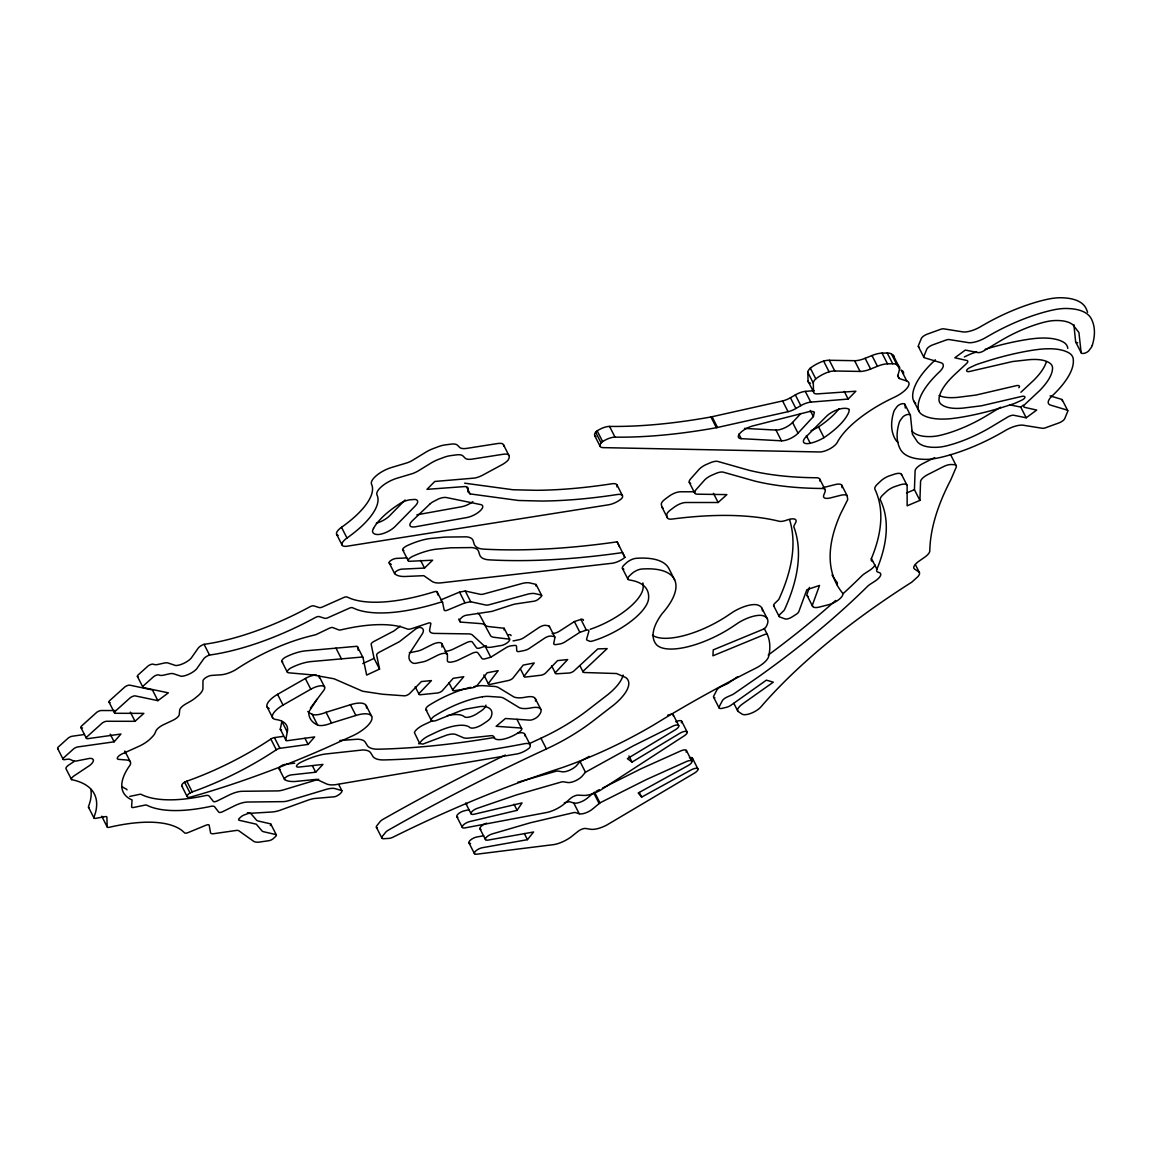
<?xml version="1.0" encoding="UTF-8"?>
<svg xmlns="http://www.w3.org/2000/svg" width="1152" height="1152" viewBox="0 0 1152 1152"><rect width="100%" height="100%" fill="white"/><g stroke="black" fill="none" stroke-linecap="round" stroke-linejoin="round"><path stroke-width="1.5" d="M441.936 647.064L441.994 644.328A9.216 3.427 -27 0 0 441.086 642.974A12.773 4.738 -27 0 0 440.251 642.701A9.23 3.427 -27 0 0 432.475 644.386L422.654 649.296A9.216 3.427 -27 0 1 418.075 651.01L411.163 652.421A9.216 3.427 -27 0 1 409.32 652.637M919.901 500.4L920.578 481.262A9.821 3.643 -27 0 1 927.85 474.552L943.79 466.474A9.821 3.643 -27 0 1 951.235 464.515L954.288 464.674A9.821 3.643 -27 0 1 956.203 467.237L950.76 479.909A537.062 199.454 -27 0 0 929.794 550.958L929.75 551.304A11.794 4.378 -27 0 1 924.638 557.251L918.288 561.672A11.808 4.378 -27 0 0 914.558 569.074L919.022 572.026A11.808 4.378 -27 0 1 917.885 576.662L911.779 582.163A386.64 143.582 -27 0 0 761.054 706.752L760.68 707.184A11.794 4.378 -27 0 1 750.773 713.405A11.794 4.378 -27 0 1 742.09 714.139L738.101 711.461A11.794 4.378 -27 0 1 742.55 703.944L773.294 682.171L766.397 680.141L730.757 705.384A5.904 2.189 -27 0 1 726.365 707.328L721.915 708.408A5.89 2.189 -27 0 1 719.222 706.694L722.477 700.488A5.904 2.189 -27 0 1 727.142 697.018L731.966 694.858A5.89 2.189 -27 0 0 734.242 693.59L759.384 676.181A491.256 182.434 -27 0 0 867.586 586.296L868.133 585.806A11.794 4.378 -27 0 1 870.696 583.92L875.419 580.882A11.794 4.378 -27 0 0 879.062 572.515L877.982 572.198A11.794 4.378 -27 0 1 876.888 569.232A415.008 154.123 -27 0 0 880.387 499.982L880.286 499.694A11.794 4.378 -27 0 1 882.922 494.842L886.68 491.342A9.835 3.658 -27 0 1 895.104 486.504L900.576 484.69A9.821 3.643 -27 0 1 907.128 485.784L907.142 505.8L919.901 500.4L914.429 489.672L915.12 470.534A9.821 3.643 -27 0 1 922.378 463.81L934.675 457.589M601.099 442.93L602.64 441.576A11.779 4.378 -27 0 1 615.01 437.141A507.902 188.626 -27 0 0 716.4 427.709L788.054 411.682A11.794 4.378 -27 0 0 795.902 408.499L801.475 405.259A11.808 4.378 -27 0 1 810.778 402.12L848.146 399.067L855.85 391.219L817.042 393.912A11.794 4.378 -27 0 1 813.514 391.882L808.042 381.139L807.84 371.995A11.794 4.378 -27 0 1 810.317 368.136L811.195 367.474A17.683 6.566 -27 0 1 823.608 361.066L824.659 360.806A17.669 6.566 -27 0 1 829.31 360.274L855.389 360.706A17.698 6.566 -27 0 0 865.152 358.301L873.086 355.104A17.683 6.566 -27 0 1 882.043 353.117L887.227 353.03A17.683 6.566 -27 0 1 891.461 354.01L893.189 355.306L898.661 366.034A17.712 6.581 -27 0 1 899.582 369.202L897.782 375.955L899.179 378.475L906.811 381.053A17.683 6.566 -27 0 1 894.384 397.224L890.078 399.298A72.144 26.784 -27 0 0 837.288 442.397L837.058 442.8A11.779 4.378 -27 0 1 819.547 451.973L602.683 447.624A11.779 4.378 -27 0 1 601.099 442.93L595.642 432.202L597.168 430.848A11.779 4.378 -27 0 1 609.538 426.413A507.902 188.626 -27 0 0 710.942 416.981L782.582 400.939A11.794 4.378 -27 0 0 790.43 397.757L796.003 394.531A11.808 4.378 -27 0 1 805.306 391.392L814.205 390.658M813.514 391.882L813.298 382.738A11.794 4.378 -27 0 1 815.789 378.864L816.667 378.202A17.683 6.566 -27 0 1 829.08 371.794L830.131 371.534A17.669 6.566 -27 0 1 834.782 371.002L860.861 371.434A17.698 6.566 -27 0 0 870.624 369.029L878.544 365.832A17.683 6.566 -27 0 1 887.515 363.845L892.699 363.758A17.683 6.566 -27 0 1 896.933 364.752L898.661 366.034M283.234 736.373L274.435 737.597A3.931 1.454 -27 0 0 271.325 738.749L270.835 739.066A147.326 54.72 -27 0 1 186.782 781.2L184.608 782.28L190.066 793.008L192.24 791.928A147.326 54.72 -27 0 0 276.293 749.794L276.797 749.491A3.931 1.454 -27 0 1 279.907 748.325L308.074 744.422L314.654 736.92L286.963 740.736A3.946 1.469 -27 0 1 285.754 739.872L287.582 730.325A58.954 21.888 -27 0 0 275.832 719.496L275.198 719.381A17.698 6.566 -27 0 1 283.032 705.067L311.486 688.824A11.794 4.378 -27 0 1 322.445 685.829A11.794 4.378 -27 0 1 323.669 690.509L310.464 708.019M285.754 739.872L280.296 729.144L281.866 721.397L287.338 732.125M813.37 416.578L814.378 412.258A11.808 4.378 -27 0 0 808.632 411.754L752.746 425.938A11.794 4.378 -27 0 0 740.275 432.936A11.794 4.378 -27 0 0 740.736 438.624L781.459 440.813A11.794 4.378 -27 0 0 797.616 433.627L813.37 416.578L810.245 410.443M809.453 587.405L807.134 593.755A11.794 4.378 -27 0 0 808.128 596.477M317.059 699.264L308.75 711.893L308.88 714.341A87.48 32.486 -27 0 0 317.592 725.011L318.11 725.213A17.698 6.566 -27 0 0 331.517 723.024L357.25 715.061A23.587 8.755 -27 0 1 371.909 719.05A23.587 8.755 -27 0 1 352.814 735.739L325.57 748.123A447.437 166.162 -27 0 1 190.858 797.011L190.368 797.141A5.89 2.189 -27 0 1 187.2 796.694L181.685 785.75A5.89 2.189 -27 0 1 184.565 782.165M678.715 725.53A5.904 2.189 -27 0 1 675.475 729.691L627.35 758.664L632.059 762.062L680.357 732.974A5.918 2.189 -27 0 1 686.866 731.65A5.918 2.189 -27 0 1 684.274 735.797L600.235 790.33A17.683 6.566 -27 0 1 583.718 795.427L577.901 795.139A5.904 2.189 -27 0 0 570.557 798.365L564.97 803.304A17.683 6.566 -27 0 1 547.402 812.362L464.688 827.957A5.89 2.189 -27 0 1 462.816 825.595A5.89 2.189 -27 0 1 469.613 821.606L517.133 810.346L522.043 802.915L473.846 814.306A5.89 2.189 -27 0 1 471.283 812.477A5.89 2.189 -27 0 1 477.274 808.344L516.427 794.938L561.398 781.992A5.904 2.189 -27 0 1 563.587 781.834L568.08 782.568A9.835 3.643 -27 0 0 581.76 776.606L585.461 772.229L633.37 745.805L673.099 726.034A5.904 2.189 -27 0 1 678.715 725.53L673.258 714.787M598.666 803.506L646.603 779.458L686.779 761.386A5.904 2.189 -27 0 1 691.92 761.342A5.904 2.189 -27 0 1 688.046 765.59L638.208 792.994L641.65 797.112L691.675 769.622A5.904 2.189 -27 0 1 697.795 768.758A5.904 2.189 -27 0 1 694.526 773.05L606.571 825.178A17.669 6.566 -27 0 1 590.602 829.267L585.446 828.446A5.904 2.189 -27 0 0 578.102 831.326L571.133 836.87A17.683 6.566 -27 0 1 554.112 844.56L476.366 854.251A5.904 2.189 -27 0 1 475.229 851.501A5.904 2.189 -27 0 1 482.256 847.728L527.458 839.664L533.592 831.989L487.742 840.154A5.89 2.189 -27 0 1 485.856 837.922A5.89 2.189 -27 0 1 492.192 833.933L530.381 822.773L573.71 812.621A5.89 2.189 -27 0 1 575.698 812.635L579.542 813.845A9.835 3.658 -27 0 0 593.208 808.531L599.947 802.872L594.49 792.13L587.736 797.803A9.835 3.658 -27 0 1 574.07 803.117L570.226 801.907A5.89 2.189 -27 0 0 568.238 801.893L564.322 802.786M589.277 756.389L580.003 761.501L576.288 765.878A9.835 3.643 -27 0 1 562.608 771.84L558.115 771.106A5.904 2.189 -27 0 0 555.941 771.264L517.795 782.237M114.134 741.816L120.946 734.026L87.61 738.706A3.917 1.454 -27 0 1 87.293 736.502L102.096 723.154A3.946 1.469 -27 0 1 106.762 721.267L135.029 721.31L143.842 713.376L115.229 713.29A3.946 1.469 -27 0 1 115.416 711.101L130.234 697.766A3.917 1.454 -27 0 1 135.36 695.909L157.896 700.661L168.35 692.856L143.51 687.629A3.931 1.454 -27 0 1 143.827 685.454L153.504 676.757A3.917 1.454 -27 0 1 158.789 674.942L159.898 675.317A9.821 3.643 -27 0 0 163.656 675.13L169.978 673.718A9.821 3.643 -27 0 1 173.52 673.762L181.238 676.296A11.39 4.234 -27 0 0 196.474 669.11L203.832 658.656A5.89 2.189 -27 0 1 209.534 655.056A147.413 54.749 -27 0 0 315.274 617.558L315.778 617.299A3.931 1.454 -27 0 1 319.219 616.594L324.734 618.307A3.917 1.454 -27 0 0 327.946 617.717L349.646 608.054A3.931 1.454 -27 0 1 352.526 607.752L356.731 609.509A147.37 54.734 -27 0 0 439.963 602.424L440.482 602.28A3.931 1.454 -27 0 1 442.642 602.712L444.168 610.07A3.931 1.454 -27 0 0 447.653 610.07L464.99 602.827L470.722 601.762L486.043 605.088A7.862 2.923 -27 0 0 489.326 604.714L528.134 594.072A17.683 6.566 -27 0 1 535.205 593.654L541.31 595.066A3.931 1.454 -27 0 1 540.662 597.197L538.157 599.386A3.931 1.454 -27 0 1 534.154 601.186L515.534 603.965A17.683 6.566 -27 0 0 511.517 605.016L491.976 611.381L465.883 615.298A3.931 1.454 -27 0 0 461.75 617.501L459.979 619.243A3.917 1.454 -27 0 0 459.533 620.582L460.339 622.066L481.608 623.678A19.642 7.301 -27 0 1 485.107 625.637L490.608 635.774A19.642 7.301 -27 0 0 494.194 637.33L509.702 639.187A6.682 2.477 -27 0 1 502.531 645.278L491.875 647.093A17.712 6.581 -27 0 1 484.546 646.186L472.147 634.781A17.698 6.566 -27 0 0 468.49 633.902L433.699 633.384A17.683 6.566 -27 0 1 429.682 629.525L430.862 623.52A3.931 1.454 -27 0 0 428.026 623.218L412.07 628.531A7.862 2.923 -27 0 1 407.203 628.963L402.61 627.336A147.37 54.734 -27 0 0 340.733 629.928L340.214 630.029A3.917 1.454 -27 0 1 338.99 629.971L332.568 627.494A3.931 1.454 -27 0 0 329.285 628.258L315.95 634.651L309.24 636.336A98.251 36.49 -27 0 0 235.109 670.104L234.058 670.651A17.683 6.566 -27 0 1 220.896 674.813L211.234 675.446A5.89 2.189 -27 0 0 205.762 677.664A5.89 2.189 -27 0 0 202.954 680.976L202.925 688.954A17.683 6.566 -27 0 1 197.338 696.341L194.515 698.616A17.683 6.566 -27 0 1 189.533 701.842L185.443 704.146A9.806 3.643 -27 0 0 179.654 710.194L179.251 714.744A7.862 2.923 -27 0 1 172.858 720.317L163.094 724.896A9.835 3.658 -27 0 0 155.909 730.987L154.786 733.579A17.698 6.566 -27 0 1 152.237 736.891L150.019 739.123A17.683 6.566 -27 0 1 138.845 746.352L121.838 754.013A5.89 2.189 -27 0 0 117.59 757.382A5.89 2.189 -27 0 0 118.656 759.37L126.533 760.003A17.698 6.566 -27 0 1 130.291 764.741L127.958 768.168A98.237 36.475 -27 0 0 132.062 799.934L131.602 807.005A3.931 1.469 -27 0 0 133.603 807.466L145.022 805.104A3.902 1.454 -27 0 1 146.678 805.133A147.456 54.763 -27 0 0 210.73 806.371L211.205 806.256A7.862 2.923 -27 0 1 214.618 806.803L218.779 812.146A3.917 1.454 -27 0 0 222.782 811.627L235.469 805.349A17.698 6.566 -27 0 1 247.738 802.022L283.507 801.634A17.683 6.566 -27 0 0 289.325 800.496L326.866 789.192A17.698 6.566 -27 0 1 335.131 788.616L341.856 790.618A6.696 2.491 -27 0 1 334.915 796.738L314.784 798.466A19.642 7.286 -27 0 0 307.57 800.323L279.763 810.374A19.642 7.286 -27 0 1 272.203 811.973L248.4 813.427L243.806 815.098A3.931 1.454 -27 0 0 241.416 816.538L239.731 817.963A3.931 1.454 -27 0 0 239.227 820.282L256.291 824.184L261.994 830.923A17.683 6.566 -27 0 0 263.938 831.816L276.019 834.595A3.931 1.454 -27 0 1 275.458 836.611L273.024 838.829A3.931 1.454 -27 0 1 268.934 840.686L259.2 842.112A17.683 6.566 -27 0 1 253.598 841.262L238.709 830.693A7.877 2.923 -27 0 0 236.045 830.477L213.48 833.731A7.848 2.909 -27 0 1 210.514 832.594L209.16 825.12A3.931 1.454 -27 0 0 205.776 825.307L187.992 832.637A3.946 1.469 -27 0 1 184.694 832.91L181.771 830.347A147.384 54.734 -27 0 0 109.411 827.266L108.936 827.366A3.931 1.454 -27 0 1 107.165 826.733L106.891 817.042A3.931 1.454 -27 0 0 105.062 816.653L95.774 818.338A3.931 1.469 -27 0 1 93.974 817.358L95.501 812.635A147.37 54.72 -27 0 0 71.582 779.63L71.467 779.472A5.904 2.189 -27 0 1 74.261 775.728L90.144 765.158A11.39 4.234 -27 0 0 89.856 758.362L76.478 760.968A9.835 3.658 -27 0 1 73.123 760.781L69.955 759.355A9.835 3.658 -27 0 0 66.37 759.37L64.584 759.686A3.917 1.454 -27 0 1 64.022 757.512L73.728 748.771A3.931 1.469 -27 0 1 77.803 746.942L114.134 741.816L110.232 734.155M744.494 428.4L775.987 430.07A11.794 4.378 -27 0 0 792.144 422.899L800.827 413.525M284.544 779.472A4.003 1.483 -27 0 1 285.25 777.73L287.05 776.405A6.019 2.232 -27 0 1 291.542 774.864L315.677 772.214L322.934 764.438L298.786 767.088A6.019 2.232 -27 0 1 296.453 766.066L296.726 765.475A6.019 2.232 -27 0 1 300.874 762.278L303.653 760.939A40.09 14.89 -27 0 1 324.461 754.128L362.534 749.981A30.067 11.16 -27 0 1 370.786 753.005L373.118 756.778A40.09 14.89 -27 0 0 384.134 759.917A741.686 275.443 -27 0 0 523.08 743.99L524.563 743.688A12.024 4.464 -27 0 1 529.819 747.288L529.632 747.605A4.018 1.483 -27 0 1 528.538 748.656A12.038 4.478 -27 0 1 515.707 754.157L335.664 784.656A30.082 11.174 -27 0 1 326.448 783.893L316.613 779.342L295.69 781.445A40.104 14.89 -27 0 1 284.702 779.645L279.072 768.744A4.003 1.483 -27 0 1 279.778 767.002M405.101 499.982L389.146 516.24A12.96 4.81 -27 0 1 376.286 523.21M424.512 568.066L432.634 560.218L409.68 561.283A6.019 2.232 -27 0 1 408.11 560.016L408.485 559.397A6.019 2.232 -27 0 1 412.891 556.243L415.699 555.019A40.09 14.89 -27 0 1 436.032 549.202L450.749 547.805L471.643 547.574A30.067 11.16 -27 0 1 478.613 551.434L479.606 554.674A40.09 14.89 -27 0 0 489.47 559.872A741.859 275.501 -27 0 0 619.589 553.003L621.014 552.787A12.024 4.464 -27 0 1 622.699 552.672L624.874 557.381L623.045 558.85A12.01 4.464 -27 0 1 610.891 563.4L440.381 582.941A30.082 11.174 -27 0 1 432.101 581.443L423.806 575.683L404.467 576.518A40.09 14.89 -27 0 1 394.776 573.768A4.018 1.483 -27 0 1 395.611 571.752L397.526 570.456A6.005 2.232 -27 0 1 401.918 569.131L424.512 568.066L420.61 560.405M1020.888 392.285L1033.992 380.03A68.774 25.546 -27 0 0 1046.275 362.059M718.142 502.502L726.869 494.597L696.888 494.179A9.835 3.643 -27 0 1 696.024 489.672L704.822 479.794A9.821 3.643 -27 0 1 711.864 475.186L716.27 473.285A9.821 3.643 -27 0 1 723.053 472.104L754.531 481.018A537.178 199.498 -27 0 0 822.024 488.477L822.542 488.491A11.794 4.378 -27 0 1 825.106 491.674L823.579 495.605A11.794 4.378 -27 0 0 830.419 497.909L841.277 495.158A11.808 4.378 -27 0 1 847.21 495.864L847.714 499.637L840.614 513.749A386.438 143.51 -27 0 0 842.501 593.006L842.645 593.251A11.794 4.378 -27 0 1 839.102 599.4A11.794 4.378 -27 0 1 828.403 604.771L818.669 607.234A11.794 4.378 -27 0 1 812.606 604.483L819.547 585.432L806.846 589.709L798.754 611.798A5.89 2.189 -27 0 1 795.917 614.506L791.554 617.27A5.89 2.189 -27 0 1 785.102 618.926L779.558 616.91A5.89 2.189 -27 0 1 780.322 614.03L783.792 610.675A5.904 2.189 -27 0 0 784.526 609.624A491.285 182.448 -27 0 0 793.886 527.011L793.858 526.68A11.779 4.378 -27 0 1 794.333 525.082L795.859 522.158A11.794 4.378 -27 0 0 787.363 519.898L785.376 520.574A11.794 4.378 -27 0 1 779.098 521.251A415.123 154.166 -27 0 0 672.12 519.062L671.501 519.134A11.794 4.378 -27 0 1 667.296 517.493L666.749 514.901A9.821 3.643 -27 0 1 670.493 509.962L675.058 506.563A9.835 3.658 -27 0 1 685.8 502.502L718.142 502.502L713.448 493.301M400.205 626.112L394.013 630.922L373.939 641.434A3.946 1.469 -27 0 0 371.131 644.112L374.083 658.368L379.555 669.096L366.653 675.072L362.995 657.619A3.931 1.469 -27 0 0 362.002 657.043L311.098 661.579A29.477 10.944 -27 0 0 293.314 666.763L290.621 668.088A5.904 2.189 -27 0 0 288.821 672.811L312.725 674.928L334.066 678.787L362.635 691.243L382.637 694.253L404.424 695.822A3.931 1.454 -27 0 0 409.478 693.706L421.416 681.538L431.424 680.587L419.688 692.827A3.931 1.454 -27 0 0 420.048 694.771L437.63 692.971A3.946 1.469 -27 0 0 442.354 690.682L453.182 678.312L463.781 676.714L453.283 689.011A3.931 1.454 -27 0 0 454.478 690.71L472.651 687.744A3.917 1.454 -27 0 0 477.504 685.037L487.166 672.768L498.197 670.651L488.822 682.877A3.917 1.454 -27 0 0 489.96 684.446L508.651 680.458A3.931 1.469 -27 0 0 512.928 678.125L523.224 665.093L534.24 662.976L524.664 675.475A3.917 1.454 -27 0 0 525.485 677.059L540.979 675.23A3.946 1.469 -27 0 0 545.587 673.085L557.554 660.614L567.691 659.549L556.085 671.89A3.931 1.469 -27 0 0 556.445 673.805L569.218 673.013A3.946 1.469 -27 0 0 573.797 671.069L597.83 648.878L607.162 648.605L583.992 670.406A3.931 1.454 -27 0 0 583.934 672.509L616.536 673.531L625.853 677.592A49.118 18.245 -27 0 1 613.67 705.053L592.79 721.195A97.258 36.115 -27 0 1 552.672 745.963L546.408 748.958A785.794 291.816 -27 0 0 388.483 830.074A5.89 2.189 -27 0 0 385.675 832.219L382.435 836.266A5.89 2.189 -27 0 0 383.443 838.728L389.002 838.382A5.89 2.189 -27 0 0 392.645 837.36L393.206 837.101A491.602 182.563 -27 0 1 561.701 767.779A196.488 72.965 -27 0 0 653.832 724.853L664.675 718.258A491.4 182.491 -27 0 1 755.366 668.405A17.683 6.566 -27 0 0 768.658 656.453A195.955 72.778 -27 0 0 767.376 634.637L764.251 628.502M1009.901 404.87L1020.744 407.059L1023.35 405.13M1026.202 417.787L1036.67 410.069L1024.402 407.29A5.89 2.189 -27 0 1 1025.078 404.208L1039.464 390.758A68.774 25.546 -27 0 0 1052.539 368.453L1052.482 367.286A39.298 14.587 -27 0 0 1050.336 363.542L1048.81 362.477A68.789 25.546 -27 0 0 1028.333 359.77L1012.565 361.526L969.437 371.52A5.89 2.189 -27 0 1 966.758 371.074L966.614 370.742A3.917 1.454 -27 0 1 969.811 367.661L974.088 365.645A17.611 6.538 -27 0 1 978.768 363.773L990.677 359.986A189.518 70.387 -27 0 1 1035.403 349.805L1040.17 349.229A96.293 35.755 -27 0 1 1068.955 352.915A54.965 20.405 -27 0 1 1073.275 359.15L1073.376 361.8A96.278 35.755 -27 0 1 1052.741 395.366L1052.021 396.029A17.698 6.566 -27 0 0 1050.638 405.144L1067.242 410.112A5.904 2.189 -27 0 1 1067.659 411.538L1064.635 418.853A5.89 2.189 -27 0 1 1058.832 422.957L1045.253 427.867A5.875 2.189 -27 0 1 1042.258 428.27L1022.746 425.146A17.683 6.566 -27 0 0 1004.242 431.179A96.235 35.741 -27 0 1 939.974 457.546L936.634 458.251A55.022 20.434 -27 0 1 924.725 459.374L920.779 459.173A96.278 35.755 -27 0 1 900.446 449.438A189.403 70.344 -27 0 1 899.266 422.467L899.482 421.862A17.683 6.566 -27 0 1 900.662 419.861L902.549 417.312A3.931 1.454 -27 0 1 907.704 414.475L908.424 414.403A5.89 2.189 -27 0 1 910.426 415.325L912.398 434.203L917.338 441.706A68.731 25.517 -27 0 0 936.893 447.293A39.326 14.602 -27 0 0 948.269 445.435L952.517 444.226A68.789 25.546 -27 0 0 991.814 426.586L1008 416.851A5.904 2.189 -27 0 1 1013.818 415.282L1026.202 417.787L1020.744 407.059M737.64 676.714L728.77 682.862A5.89 2.189 -27 0 1 726.494 684.115L721.67 686.29A5.904 2.189 -27 0 0 717.005 689.76L713.75 695.966A5.89 2.189 -27 0 0 714.874 697.795M280.57 766.31L281.592 765.677A6.019 2.232 -27 0 1 282.096 765.403M74.39 761.314L68.803 765A5.904 2.189 -27 0 0 65.995 768.744L71.582 779.63M583.402 620.424A5.904 2.189 -27 0 0 581.328 619.272L574.387 621.576L559.541 631.152A5.904 2.189 -27 0 1 555.019 633.11L552.154 633.6M767.376 634.637A3.917 1.454 -27 0 0 764.496 634.55L712.915 655.805L713.261 649.872L762.523 629.539A3.946 1.469 -27 0 0 765.734 627.35L765.95 627.034A34.934 12.974 -27 0 0 762.955 615.701L761.774 615.427A21.902 8.136 -27 0 0 738.619 622.642L733.91 625.795A58.954 21.888 -27 0 1 656.712 644.918L655.762 643.795A98.194 36.475 -27 0 1 662.069 613.714A98.294 36.504 -27 0 0 641.621 569.045A7.862 2.923 -27 0 0 632.275 573.235L629.611 575.698A7.877 2.923 -27 0 0 629.035 579.917L629.323 579.974A98.28 36.504 -27 0 1 648.547 598.853A49.133 18.245 -27 0 1 592.762 640.958A5.89 2.189 -27 0 1 589.68 641.261L587.174 640.181A5.89 2.189 -27 0 1 586.584 639.216L588.816 631.411A5.904 2.189 -27 0 0 586.786 630L579.845 632.318L565.013 641.894A5.904 2.189 -27 0 1 560.491 643.838L556.43 644.53A5.89 2.189 -27 0 1 553.709 643.565L554.875 637.747A5.904 2.189 -27 0 0 554.069 636.552L551.131 636.077A5.89 2.189 -27 0 0 544.795 638.035L529.488 648.302A5.918 2.189 -27 0 1 525.082 650.333L519.754 651.442A5.89 2.189 -27 0 1 516.744 650.808L516.528 646.402A5.904 2.189 -27 0 0 514.541 645.408L510.926 645.869A5.89 2.189 -27 0 0 506.318 647.539L490.766 657.216L485.51 658.699A5.904 2.189 -27 0 1 482.069 658.656L477.792 652.738A5.89 2.189 -27 0 0 472.363 653.213L458.582 659.894A9.245 3.427 -27 0 1 454.622 661.392L452.347 661.91A9.245 3.427 -27 0 1 447.35 660.787L447.451 655.056A9.216 3.427 -27 0 0 446.558 653.702A12.773 4.738 -27 0 0 445.709 653.429A9.23 3.427 -27 0 0 437.933 655.114L428.126 660.024A9.216 3.427 -27 0 1 423.547 661.738L416.635 663.149A9.216 3.427 -27 0 1 412.79 663.019A42.84 15.912 -27 0 1 409.838 652.968L421.978 634.378A19.642 7.301 -27 0 0 421.114 627.682L420.466 627.48A3.888 1.44 -27 0 0 415.714 628.992L399.47 641.65L379.397 652.162A3.946 1.469 -27 0 0 376.603 654.84L379.555 669.096M444.931 651.47A9.245 3.427 -27 0 0 446.89 651.182L449.15 650.664A9.245 3.427 -27 0 0 453.125 649.166L466.891 642.485A5.89 2.189 -27 0 1 472.32 642.01L476.597 647.928A5.904 2.189 -27 0 0 480.038 647.971L486.418 645.782M1000.627 407.246L986.342 415.843A68.789 25.546 -27 0 1 947.045 433.498L942.797 434.693A39.326 14.602 -27 0 1 931.421 436.565A68.731 25.517 -27 0 1 911.88 430.978M839.002 408.744A54.85 20.362 -27 0 1 818.554 426.902L817.33 427.608A19.858 7.373 -27 0 1 810.979 430.618M824.011 437.63L822.802 438.336A19.858 7.373 -27 0 1 810.245 443.261L809.539 443.405A12.974 4.824 -27 0 1 805.838 437.04L826.877 415.915A12.96 4.81 -27 0 1 841.277 408.672L842.371 408.499A19.022 7.07 -27 0 1 846.144 408.384L846.936 408.499A19.022 7.07 -27 0 1 849.283 409.522L848.88 411.998A54.85 20.362 -27 0 1 824.011 437.63L818.554 426.902M269.15 708.494A17.698 6.566 -27 0 1 277.574 694.339L306.014 678.096A11.794 4.378 -27 0 1 316.512 675.058M596.088 791.323L599.314 789.71M602.525 788.098L641.131 768.73L681.322 750.658A5.904 2.189 -27 0 1 686.045 752.04M529.589 743.515A785.794 291.816 -27 0 1 540.95 738.23L547.2 735.235A97.258 36.115 -27 0 0 587.333 710.467L608.213 694.325A49.118 18.245 -27 0 0 623.088 675.058M964.339 356.933L968.63 354.917A17.611 6.538 -27 0 1 973.296 353.045L976.694 351.965M432.518 720.677L423.662 724.867A11.549 4.291 -27 0 0 414.374 732.499L419.717 743.587L422.899 744.091L446.789 735.077A16.402 6.091 -27 0 1 455.933 734.53L463.306 737.683A17.87 6.638 -27 0 0 467.438 738.202L490.709 735.71A7.949 2.952 -27 0 1 493.747 736.862A18.677 6.941 -27 0 0 518.011 732.946L519.019 732.283A5.947 2.203 -27 0 0 520.646 727.992L496.123 726.293L505.44 718.502L529.632 720.144A5.947 2.218 -27 0 0 537.754 716.63A18.648 6.926 -27 0 0 532.498 707.645L531.504 707.818A29.779 11.059 -27 0 1 519.322 707.659L504.115 698.4A29.779 11.059 -27 0 0 500.371 697.19L488.707 696.413A29.765 11.059 -27 0 0 484.186 696.557L482.486 696.787M362.794 663.595L374.083 658.368M906.466 493.042L914.429 489.672M535.795 585.864A3.931 1.454 -27 0 0 535.853 584.338L529.733 582.926A17.683 6.566 -27 0 0 522.662 583.344L483.869 593.971A7.862 2.923 -27 0 1 480.571 594.36L465.264 591.034L459.533 592.099L442.181 599.342A3.931 1.454 -27 0 1 440.669 599.818M307.742 711.547A87.48 32.486 -27 0 0 312.12 714.283L312.638 714.485A17.698 6.566 -27 0 0 326.059 712.296L351.778 704.333A23.587 8.755 -27 0 1 366.509 707.976M318.715 779.256L283.867 789.768A17.683 6.566 -27 0 1 278.05 790.906L242.28 791.28A17.698 6.566 -27 0 0 230.011 794.621L217.325 800.885A3.917 1.454 -27 0 1 213.322 801.418L209.16 796.075A7.862 2.923 -27 0 0 205.733 795.528L205.258 795.629A147.456 54.763 -27 0 1 141.221 794.405A3.902 1.454 -27 0 0 139.55 794.362L129.773 796.392M469.238 809.669L464.141 810.864A5.89 2.189 -27 0 0 457.848 814.291A5.89 2.189 -27 0 0 457.848 817.243M517.608 733.262L519.091 732.96A12.024 4.464 -27 0 1 524.693 735.782M418.622 743.818L419.846 743.227A11.549 4.291 -27 0 1 429.134 735.595L437.99 731.405A35.064 13.018 -27 0 1 469.858 727.474L470.045 727.646A9.936 3.686 -27 0 0 482.558 724.334L486.95 721.411A9.936 3.686 -27 0 0 490.982 717.163A38.736 14.386 -27 0 0 484.085 706.478L483.264 706.406A17.856 6.624 -27 0 0 479.261 706.709L466.027 709.085A17.856 6.638 -27 0 0 460.166 710.928L436.205 720.518A6.854 2.549 -27 0 1 431.237 719.928A6.854 2.549 -27 0 1 435.96 715.147A57.73 21.442 -27 0 1 482.486 696.787M416.894 514.814L461.549 506.765A11.794 4.378 -27 0 0 472.838 501.667M483.739 835.762L476.784 837A5.904 2.189 -27 0 0 469.901 840.629A5.904 2.189 -27 0 0 470.549 843.523M84.442 734.501L72.346 736.214A3.931 1.469 -27 0 0 68.256 738.043L58.55 746.784A3.917 1.454 -27 0 0 58.09 748.886M585.043 630.23L586.354 630.058L580.896 619.33M286.07 764.136L294.696 763.186M82.526 727.949L82.138 727.978A3.917 1.454 -27 0 1 81.821 725.774L96.638 712.426A3.946 1.469 -27 0 1 101.29 710.525L115.43 710.554M508.651 634.723L509.069 634.68A5.904 2.189 -27 0 1 511.056 635.674M339.811 740.534L357.077 739.253A30.067 11.16 -27 0 1 365.314 742.277L367.646 746.035A40.09 14.89 -27 0 0 378.662 749.189A741.686 275.443 -27 0 0 494.611 737.424M282.73 662.011A5.904 2.189 -27 0 1 285.149 657.36L287.842 656.035A29.477 10.944 -27 0 1 305.626 650.837L356.544 646.315A3.931 1.469 -27 0 1 357.523 646.891L358.258 650.376M406.886 557.914L396.461 558.403A6.005 2.232 -27 0 0 392.069 559.728L390.139 561.024A4.018 1.483 -27 0 0 389.304 563.04A40.09 14.89 -27 0 0 391.277 564.379M694.714 491.774L680.342 491.774A9.835 3.658 -27 0 0 669.586 495.835L665.021 499.234A9.821 3.643 -27 0 0 661.291 504.173L661.824 506.765A11.794 4.378 -27 0 0 663.12 508.133M110.102 702.59L109.757 702.562A3.946 1.469 -27 0 1 109.944 700.373L124.762 687.024A3.917 1.454 -27 0 1 129.888 685.181L152.424 689.933L157.896 700.661M509.616 639L504.158 628.272L488.736 626.587A19.642 7.301 -27 0 1 485.136 625.032L479.635 614.894A19.642 7.301 -27 0 0 477.504 613.282M464.645 483.178L513.043 489.758L536.328 490.306A508.493 188.842 -27 0 0 611.971 483.768L612.562 483.682A11.794 4.378 -27 0 1 616.925 486.85M346.982 538.027A72.187 26.813 -27 0 0 377.006 494.957L376.848 494.539A17.669 6.566 -27 0 1 397.094 478.195L412.229 473.674A11.794 4.378 -27 0 0 418.536 470.722L431.942 462.514A17.683 6.566 -27 0 1 438.725 459.302L444.571 457.128A17.683 6.566 -27 0 1 450.562 455.645L457.33 454.766A17.683 6.566 -27 0 1 463.003 455.99L465.379 458.381A17.683 6.566 -27 0 0 472.176 459.115L502.589 454.349A17.726 6.581 -27 0 1 507.557 454.306L508.018 454.55A17.683 6.566 -27 0 1 507.931 460.31L507.485 460.786A11.794 4.378 -27 0 1 501.826 464.818L482.746 475.114A11.794 4.378 -27 0 1 473.688 478.152L434.794 481.464L426.974 489.341L464.573 486.576A11.794 4.378 -27 0 1 468.144 489.024L467.755 491.515L470.102 493.906L518.515 500.486L541.8 501.048A508.493 188.842 -27 0 0 617.429 494.496L618.034 494.41A11.794 4.378 -27 0 1 622.382 497.578L621.274 498.902A11.794 4.378 -27 0 1 608.746 504.763L346.579 546.293A11.794 4.378 -27 0 1 346.982 538.027L341.51 527.299A72.187 26.813 -27 0 0 371.534 484.229L371.39 483.811A17.669 6.566 -27 0 1 391.622 467.467L406.757 462.946A11.794 4.378 -27 0 0 413.078 459.994L426.485 451.786A17.683 6.566 -27 0 1 433.267 448.574L439.099 446.4A17.683 6.566 -27 0 1 445.09 444.917L451.858 444.038A17.683 6.566 -27 0 1 457.531 445.262L459.922 447.653A17.683 6.566 -27 0 0 466.704 448.387L497.131 443.606A17.726 6.581 -27 0 1 502.099 443.578L502.56 443.822A17.683 6.566 -27 0 1 503.813 446.155M623.866 569.232L623.563 569.189A7.877 2.923 -27 0 1 624.139 564.955L626.803 562.507A7.862 2.923 -27 0 1 636.163 558.317A98.294 36.504 -27 0 1 669.211 569.189L674.669 579.917M247.406 812.664L250.819 813.456L256.522 820.181A17.683 6.566 -27 0 0 258.466 821.074L270.547 823.853A3.931 1.454 -27 0 1 270.317 825.552M1050.062 395.885L1061.77 399.384A5.904 2.189 -27 0 1 1062.202 400.81M919.109 347.098L918.864 346.997A5.89 2.189 -27 0 1 918.418 345.571L921.427 338.27A5.89 2.189 -27 0 1 927.216 334.166L940.824 329.242A5.904 2.189 -27 0 1 943.819 328.853L963.331 331.963A17.669 6.566 -27 0 0 981.821 325.944L987.523 322.704A96.293 35.755 -27 0 1 1046.088 299.578L1049.429 298.872A55.022 20.434 -27 0 1 1061.338 297.749L1065.283 297.95A96.278 35.755 -27 0 1 1085.63 307.685A189.677 70.445 -27 0 1 1087.589 312.307M774.317 606.283L774.086 606.182A5.89 2.189 -27 0 1 774.864 603.288L778.334 599.947A5.904 2.189 -27 0 0 779.054 598.896A491.285 182.448 -27 0 0 789.538 519.552M279.072 768.744L279.245 768.917A40.104 14.89 -27 0 0 280.354 769.507M1075.68 342L1081.253 352.915M1062.245 399.845L1067.717 410.587M918.374 346.536L923.846 357.264M950.702 454.867L956.16 465.595M901.354 370.325L906.811 381.053M896.458 363.067L899.582 369.202M891.461 354.01L896.933 364.752M913.709 400.896L919.181 411.624M887.227 353.03L892.699 363.758M897.61 375.408L899.179 378.475M882.043 353.117L887.515 363.845M904.81 404.208L910.368 415.123M871.978 355.522L877.435 366.25M865.152 358.301L870.624 369.029M854.611 360.706L860.069 371.434M901.469 474.322L906.926 485.05M829.31 360.274L834.782 371.002M844.243 391.406L848.146 399.067M823.608 361.066L829.08 371.794M915.494 564.84L919.397 572.515M810.317 368.136L815.789 378.864M807.811 372.355L813.283 383.083M805.306 391.392L810.778 402.12M823.003 487.57A11.794 4.378 -27 0 0 824.947 487.166L835.805 484.43A11.808 4.378 -27 0 1 841.738 485.136L847.21 495.864M795.341 394.906L800.798 405.648M790.43 397.757L795.902 408.499M901.656 475.056A9.821 3.643 -27 0 0 895.104 473.962L889.632 475.776A9.835 3.658 -27 0 0 881.222 480.614L877.45 484.114A11.794 4.378 -27 0 0 874.814 488.966L874.915 489.254A415.008 154.123 -27 0 1 871.416 558.504L876.888 569.232M806.342 435.6L810.245 443.261M782.582 400.939L788.054 411.682M792.562 422.467L798.034 433.195M819.677 478.973L825.134 489.701M775.987 430.07L781.459 440.813M738.864 434.059L741.211 438.667M807.178 595.656L812.635 606.398M712.066 416.765L717.538 427.493M710.928 416.995L716.4 427.723M773.654 605.707L779.126 616.435M761.962 608.285L767.419 619.013M689.285 482.4L694.757 493.128M661.91 507.067L667.382 517.795M609.552 426.413L615.01 437.141M597.168 430.848L602.64 441.576M733.838 703.339L737.741 711M594.72 435.701L600.178 446.429M617.011 484.92L622.469 495.648M713.592 697.147L719.064 707.875M403.862 550.526A6.019 2.232 -27 0 1 402.653 549.288L403.013 548.654A6.019 2.232 -27 0 1 407.434 545.515L410.242 544.277A40.09 14.89 -27 0 1 430.574 538.474L445.277 537.077L466.186 536.832A30.067 11.16 -27 0 1 473.141 540.706L474.134 543.946A40.09 14.89 -27 0 0 484.013 549.144A741.859 275.501 -27 0 0 614.117 542.275L615.542 542.045A12.024 4.464 -27 0 1 617.227 541.944L624.874 557.381M622.454 568.483L627.926 579.211M681.667 721.21L687.125 731.938M692.438 758.189L697.91 768.917M686.376 750.427L691.848 761.155M503.51 444.83L508.968 455.558M574.387 621.576L579.845 632.318M628.934 755.942L632.059 762.062M580.018 665.899L583.142 672.019M536.17 584.626L541.627 595.354M639.302 792.518L641.65 797.112M549.346 626.357L554.803 637.085M466.992 487.786L470.102 493.906M551.606 665.755L555.509 673.416M580.003 761.501L585.461 772.229M593.683 792.806L599.155 803.534M520.387 668.88L524.29 676.541M535.32 698.616L540.792 709.344M540.95 738.23L546.408 748.958M573.754 803.016L579.226 813.744M465.264 591.034L470.722 601.762M459.533 592.099L464.99 602.827M485.294 646.488L490.766 657.216M524.722 734.155L530.194 744.883M516.96 719.352L521.64 728.554M458.784 618.998L460.339 622.066M483.84 674.928L488.534 684.115M437.083 591.768L442.555 602.496M402.739 549.95L408.211 560.678M441.835 643.622L447.293 654.35M514.008 804.211L517.133 810.346M389.16 562.853L394.632 573.581M448.92 682.646L452.822 690.307M524.333 833.544L527.458 839.664M415.181 686.722L419.083 694.382M336.614 534.326L342.086 545.054M425.866 709.574L431.323 720.317M479.981 828.821L485.453 839.563M465.638 803.088L471.096 813.816M456.869 816.71L462.341 827.438M468.979 842.918L474.451 853.646M357.422 646.661L362.894 657.389M366.163 705.557L371.635 716.285M335.981 648.144L341.453 658.872M350.41 704.736L355.882 715.464M319.104 676.238L324.576 686.966M326.059 712.296L331.517 723.024M305.323 678.47L310.795 689.213M376.402 827.294L381.874 838.022M312.12 714.283L317.592 725.011M281.837 661.392L287.294 672.12M338.731 784.483L341.856 790.618M304.949 738.302L308.074 744.422M277.574 694.339L283.032 705.067M312.552 766.08L315.677 772.214M267.192 707.112L272.664 717.854M274.435 737.597L279.907 748.325M270.835 739.066L276.307 749.794M138.053 676.901A3.931 1.454 -27 0 1 138.355 674.726L148.032 666.014A3.917 1.454 -27 0 1 153.331 664.214L154.426 664.589A9.821 3.643 -27 0 0 158.184 664.402L164.506 662.99A9.821 3.643 -27 0 1 168.062 663.019L175.781 665.568A11.39 4.234 -27 0 0 191.016 658.382L198.36 647.928A5.89 2.189 -27 0 1 204.062 644.328L209.534 655.056M270.864 824.184L276.336 834.912M137.434 676.483L142.906 687.211M186.782 781.2L192.24 791.928M130.349 712.123L135.029 721.31M109.08 702.23L114.552 712.958M124.862 751.104L130.334 761.832M80.914 727.574L86.386 738.302M107.208 826.963L101.736 816.221A3.931 1.454 -27 0 0 103.032 816.682M88.531 807.307L93.989 818.035M57.701 748.627L63.173 759.355M617.227 541.944L619.402 546.653M504.158 628.272L504.23 628.445A6.682 2.477 -27 0 1 503.942 629.856M437.789 594.922L437.184 591.984A3.931 1.454 -27 0 0 435.024 591.552L434.506 591.696A147.37 54.734 -27 0 1 351.259 598.781L347.054 597.024A3.931 1.454 -27 0 0 344.174 597.326L322.474 606.974A3.917 1.454 -27 0 1 319.277 607.579L313.747 605.866A3.931 1.454 -27 0 0 310.306 606.571L309.816 606.83A147.413 54.749 -27 0 1 204.077 644.328M841.738 485.136L842.069 487.642M905.314 408.038L904.954 404.597A5.89 2.189 -27 0 0 902.952 403.675L902.246 403.747A3.931 1.454 -27 0 0 897.077 406.584L895.19 409.133A17.683 6.566 -27 0 0 894.01 411.12L893.794 411.739A189.403 70.344 -27 0 0 894.974 438.71A96.278 35.755 -27 0 0 897.998 442.426M1073.866 324.619L1075.637 341.798A5.89 2.189 -27 0 0 1076.602 342.662M126.994 789.898L126.605 789.206A98.237 36.475 -27 0 1 121.795 786.384M187.114 796.378A5.89 2.189 -27 0 1 190.037 792.907M338.17 535.45A11.794 4.378 -27 0 1 341.51 527.299M939.053 395.554A68.789 25.546 -27 0 0 957.715 397.354L975.917 395.078L1016.64 385.603A5.89 2.189 -27 0 1 1019.304 386.05L1019.477 386.366A3.946 1.469 -27 0 1 1018.814 387.72M915.71 403.258A55.022 20.434 -27 0 1 912.787 397.987A96.264 35.755 -27 0 1 933.322 361.757L934.042 361.094A17.669 6.566 -27 0 0 935.309 359.784M1077.638 342.72A7.114 2.635 -27 0 1 1077.264 342.734A5.89 2.189 -27 0 1 1076.918 342.706M985.205 349.258A189.518 70.387 -27 0 1 1029.931 339.077L1034.712 338.501A96.293 35.755 -27 0 1 1063.498 342.187A54.965 20.405 -27 0 1 1067.803 348.408M590.141 629.309A49.133 18.245 -27 0 0 643.09 588.125A98.28 36.504 -27 0 0 642.902 582.926M652.435 635.17A58.954 21.888 -27 0 0 728.438 615.067L733.162 611.914A21.902 8.136 -27 0 1 756.302 604.685L757.483 604.958A34.934 12.974 -27 0 1 762.422 610.891M377.323 827.928A5.89 2.189 -27 0 1 376.978 825.538L380.203 821.491A5.89 2.189 -27 0 1 383.011 819.331A785.794 291.816 -27 0 1 505.296 755.078M513.058 640.872A5.89 2.189 -27 0 0 514.282 640.714L519.624 639.59A5.918 2.189 -27 0 0 524.016 637.574L539.338 627.293A5.89 2.189 -27 0 1 545.659 625.349L548.597 625.824A5.904 2.189 -27 0 1 549.418 627.005M669.974 714.47A5.904 2.189 -27 0 1 673.258 715.853M667.642 715.306A5.904 2.189 -27 0 1 669.053 714.744M125.035 751.507A17.698 6.566 -27 0 1 125.006 753.451M89.165 807.653A3.931 1.469 -27 0 1 88.517 806.63L90.029 801.907A147.37 54.72 -27 0 0 90.821 789.178M675.806 721.771A5.918 2.189 -27 0 1 681.322 722.794M467.237 803.693A5.89 2.189 -27 0 1 466.099 803.491M689.4 757.714A5.904 2.189 -27 0 1 692.05 759.802M480.917 829.411A5.89 2.189 -27 0 1 480.859 826.618A5.89 2.189 -27 0 1 486.72 823.205M282.614 765.158A6.019 2.232 -27 0 1 284.674 764.41M447.278 715.637A35.064 13.018 -27 0 1 464.386 716.746L464.587 716.918A9.936 3.686 -27 0 0 477.086 713.606L481.478 710.683A9.936 3.686 -27 0 0 485.51 706.435A38.736 14.386 -27 0 0 485.986 705.139M426.931 710.28A6.854 2.549 -27 0 1 430.488 704.419A57.73 21.442 -27 0 1 470.837 687.298M473.99 686.606A57.73 21.442 -27 0 1 477.029 686.059L478.714 685.829A29.765 11.059 -27 0 1 483.25 685.685L494.899 686.462A29.779 11.059 -27 0 1 498.658 687.672L513.85 696.931A29.779 11.059 -27 0 0 526.046 697.09L527.04 696.917A18.648 6.926 -27 0 1 535.45 701.093M832.046 575.021A386.438 143.51 -27 0 0 837.029 582.278L837.187 582.523A11.794 4.378 -27 0 1 837.014 584.827M690.667 483.336A9.835 3.643 -27 0 1 690.566 478.944L699.365 469.066A9.821 3.643 -27 0 1 706.392 464.458L710.813 462.557A9.821 3.643 -27 0 1 717.581 461.376L749.059 470.29A537.178 199.498 -27 0 0 816.552 477.749L817.085 477.763A11.794 4.378 -27 0 1 819.634 480.946M843.134 593.654A491.256 182.434 -27 0 0 862.114 575.568L862.661 575.078A11.794 4.378 -27 0 1 865.238 573.192L869.962 570.139A11.794 4.378 -27 0 0 875.016 564.941M835.646 600.451A491.256 182.434 -27 0 1 768.226 655.07M872.51 561.47A11.794 4.378 -27 0 1 871.416 558.504M950.357 454.478A9.821 3.643 -27 0 1 950.875 455.342M901.354 370.325A17.683 6.566 -27 0 1 903.542 373.608M595.973 436.651A11.779 4.378 -27 0 1 595.642 432.202M810.547 383.141A11.794 4.378 -27 0 1 810.086 383.069M809.309 382.838A11.794 4.378 -27 0 1 808.042 381.139M893.189 355.306A17.712 6.581 -27 0 1 894.226 357.912M182.506 786.514A5.89 2.189 -27 0 1 181.728 785.952M281.491 730.008A3.946 1.469 -27 0 1 280.296 729.144M318.456 675.576A11.794 4.378 -27 0 1 319.248 677.779M1092.269 345.384L1092.053 346.003A17.683 6.566 -27 0 1 1090.872 348.005L1088.741 350.842A3.931 1.454 -27 0 1 1083.83 353.376A7.114 2.635 -27 0 1 1082.722 353.462A5.89 2.189 -27 0 1 1081.109 352.526L1078.92 332.525L1072.973 324.893A68.774 25.546 -27 0 0 1054.656 320.558A39.326 14.602 -27 0 0 1043.266 322.43L1039.032 323.626A68.789 25.546 -27 0 0 999.706 341.28L983.534 351.014A5.904 2.189 -27 0 1 977.702 352.57L965.318 350.064L954.85 357.782L967.147 360.562A5.904 2.189 -27 0 1 966.456 363.643L954.936 374.328A68.803 25.546 -27 0 0 938.995 399.398L939.053 400.565A39.298 14.587 -27 0 0 941.184 404.309L942.725 405.374A68.789 25.546 -27 0 0 963.187 408.082L981.374 405.806L1022.098 396.331A5.89 2.189 -27 0 1 1024.762 396.778L1024.949 397.094A3.946 1.469 -27 0 1 1021.738 400.19L1016.266 402.725A17.683 6.566 -27 0 1 1012.766 404.078L1000.858 407.851A189.504 70.373 -27 0 1 956.146 418.032L951.365 418.622A96.293 35.755 -27 0 1 922.579 414.936L921.182 413.986A55.022 20.434 -27 0 1 918.259 408.715A96.264 35.755 -27 0 1 938.794 372.485L939.499 371.822A17.669 6.566 -27 0 0 940.896 362.707L924.322 357.725A5.89 2.189 -27 0 1 923.89 356.314L926.885 348.998A5.89 2.189 -27 0 1 932.688 344.894L946.282 339.97A5.904 2.189 -27 0 1 949.291 339.581L968.789 342.691A17.669 6.566 -27 0 0 987.293 336.672L992.981 333.432A96.293 35.755 -27 0 1 1051.56 310.306L1054.901 309.6A55.022 20.434 -27 0 1 1066.795 308.477L1070.755 308.678A96.278 35.755 -27 0 1 1091.088 318.413A189.677 70.445 -27 0 1 1092.269 345.384M373.522 528.437L372.629 530.251A19.872 7.373 -27 0 0 375.883 534.355L376.675 534.47A12.96 4.81 -27 0 0 394.618 526.968L415.325 505.872A12.974 4.824 -27 0 0 414.979 499.406L409.378 499.853A19.037 7.07 -27 0 0 404.568 501.235L401.472 502.632A54.864 20.376 -27 0 0 373.522 528.437M429.595 504.346L412.445 520.675A11.794 4.378 -27 0 0 414.878 526.882L467.021 517.507A11.794 4.378 -27 0 0 479.894 511.099A11.794 4.378 -27 0 0 481.176 504.691L446.386 497.534A11.794 4.378 -27 0 0 438.898 498.744L432.446 502.07A11.794 4.378 -27 0 0 430.085 503.885L429.595 504.346"/></g></svg>
